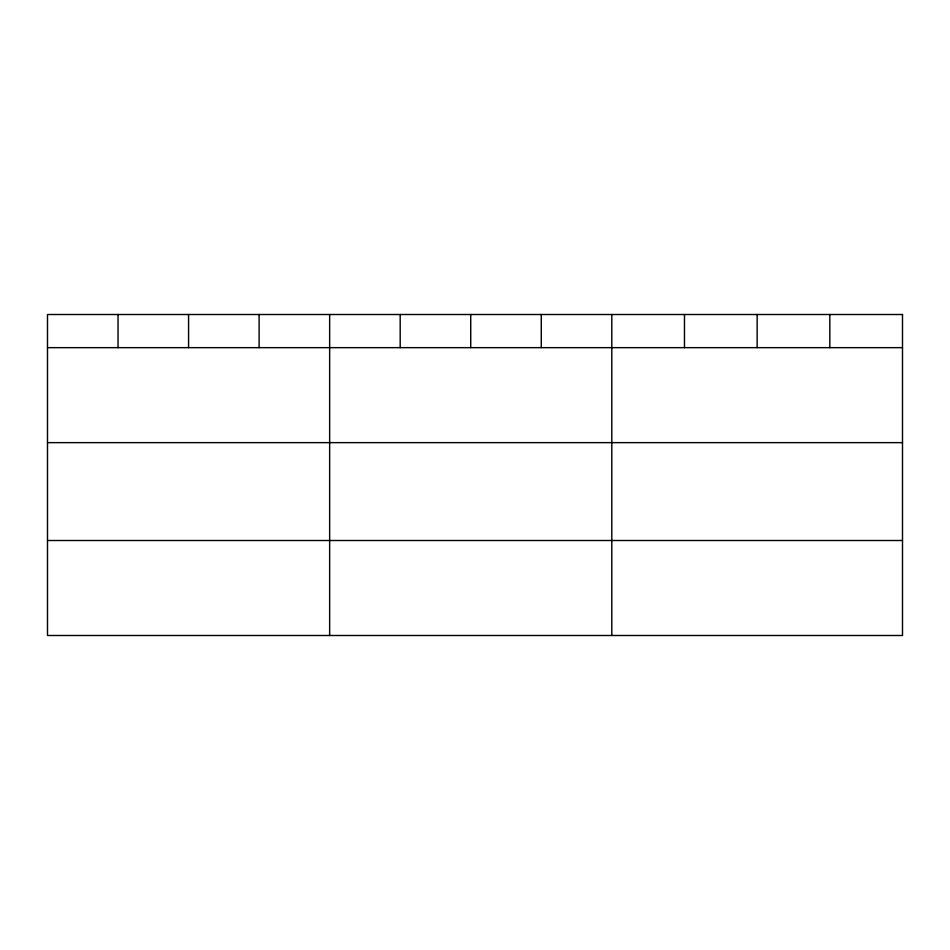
<?xml version="1.0" encoding="UTF-8"?>
<svg xmlns="http://www.w3.org/2000/svg" width="950" height="950" viewBox="0 0 950 950"><rect width="100%" height="100%" fill="white"/><g stroke="black" fill="none" stroke-linecap="round" stroke-linejoin="round"><path stroke-width="1.43" d="M47.5 347.652L902.5 347.652M47.5 442.641L902.5 442.641M47.5 540.503L902.5 540.503M829.825 314.509L829.825 347.652M757.15 314.509L757.15 347.652M684.475 314.509L684.475 347.652M611.8 314.509L611.8 635.491M541.263 314.509L541.263 347.652M470.725 314.509L470.725 347.652M400.188 314.509L400.188 347.652M329.65 314.509L329.65 635.491M259.113 314.509L259.113 347.652M188.575 314.509L188.575 347.652M118.038 314.509L118.038 347.652M902.5 314.509L47.5 314.509L47.5 635.491L902.5 635.491L902.5 314.509"/></g></svg>
